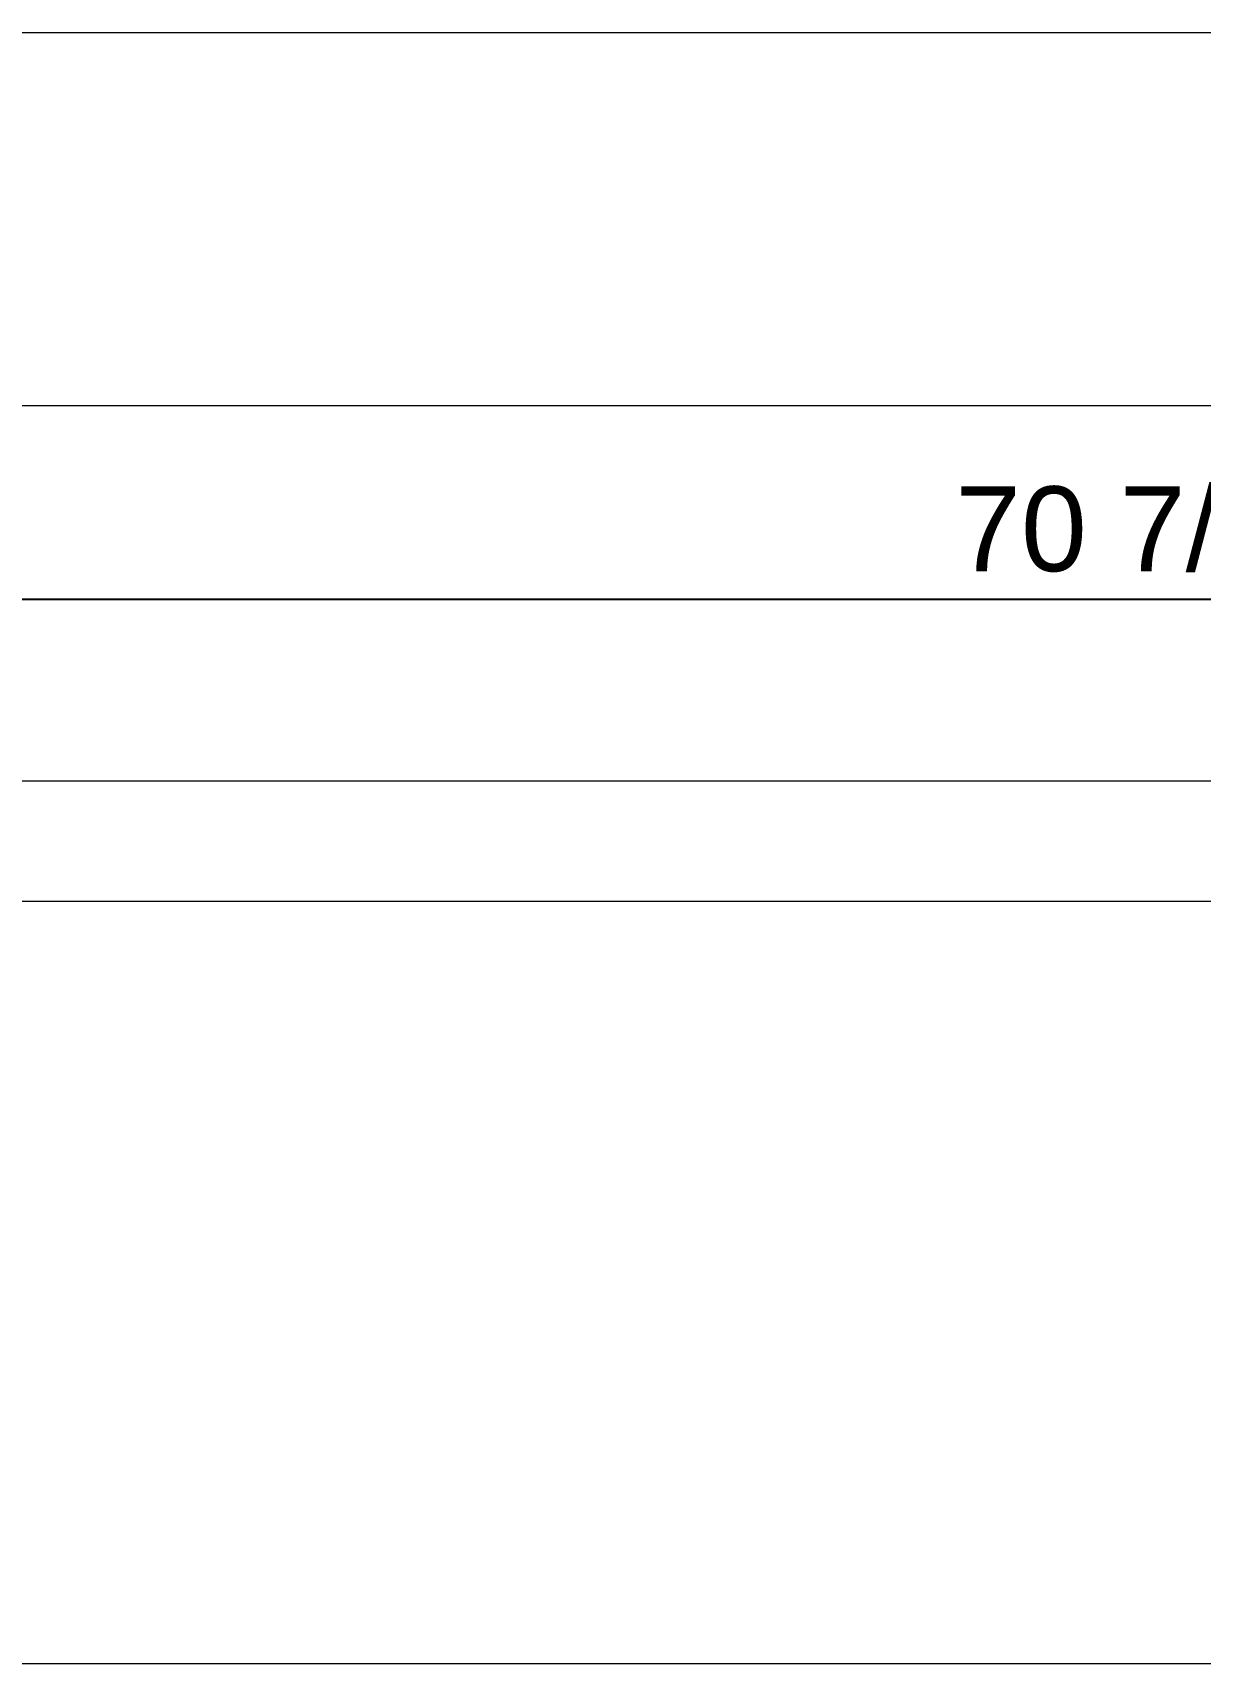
# Model space of a CAD drawing. Header units: inches. Extents: x -10 to 169, y -3 to 129.
# Drawn here: x 12.29 to 34.68, y 97.54 to 128.79 of the extents above; entities that cross this region are included whole.
import ezdxf

# ---------------------------------------------------------------- set-up
doc = ezdxf.new("R2010")
doc.units = ezdxf.units.IN
doc.layers.add('ZANO_R', color=7, linetype='Continuous', lineweight=0)
doc.layers.add('ZANO_W', color=1, linetype='Continuous', lineweight=0)
doc.styles.get("Standard").update_dxf_attribs({"font": 'arial.ttf'})
doc.dimstyles.new('amerykanie', dxfattribs={"dimtxt": 50, "dimasz": 50, "dimexe": 0.5, "dimexo": 0.5, "dimgap": 1, "dimtad": 1, "dimdec": 0, "dimzin": 0, "dimlunit": 5, "dimtxsty": 'Standard', "dimcen": 0.09, "dimclrd": 1, "dimclre": 1, "dimclrt": 1, "dimazin": 0, "dimtfac": 1, "dimtdec": 0, "dimtmove": 0, "dimatfit": 3, "dimfxl": 1, "dimtzin": 0, "dimarcsym": 1})

# ---------------------------------------------------------------- blocks, each defined once
blk = doc.blocks.new('*D354')
at = {"layer": 'ZANO_W', "color": 1, "lineweight": -2}
for p, q in [((-2.302, 124.842), (-2.302, 117.427)), ((68.564, 124.842), (68.564, 117.427)), ((-1.302, 117.927), (67.564, 117.927))]:
    blk.add_line(p, q, dxfattribs=at)
at = {"layer": 'ZANO_W', "color": 1}
for points in [[(-1.302, 118.094), (-1.302, 117.76), (-2.302, 117.927)], [(67.564, 117.76), (67.564, 118.094), (68.564, 117.927)]]:
    blk.add_solid(points, dxfattribs=at)
at = {"layer": 'ZANO_W', "color": 1, "insert": (33.131, 119.267), "char_height": 1.625, "attachment_point": 5}
blk.add_mtext('70 7/8', dxfattribs=at)

msp = doc.modelspace()

# ---------------------------------------------------------------- linework, layer by layer
at = {"layer": 'ZANO_R'}
for p, q in [((-1.90812, 128.78715), (68.17062, 128.78715)), ((68.17062, 121.63168), (-1.90812, 121.63168)), ((-1.90812, 114.45092), (68.17062, 114.45092)), ((58.3281, 112.13341), (7.9344, 112.13341)), ((58.3281, 112.13269), (7.9344, 112.13269))]:
    msp.add_line(p, q, dxfattribs=at)
msp.add_lwpolyline([(-10.09135, 97.53515), (168.98063, 97.53515)], dxfattribs=at)

# ---------------------------------------------------------------- dimensions: what is measured, and where the dimension line sits
at = {"layer": 'ZANO_W'}
dim = msp.add_linear_dim(base=(68.56432, 117.9271), p1=(-2.30182, 125.34179), p2=(68.56432, 125.34179), dimstyle='amerykanie', override={"dimtxt": 1.625, "dimasz": 1, "dimgap": 0.5, "dimdec": 4, "dimaunit": 1, "dimadec": 1, "dimtdec": 4, "dimtmove": 1, "dimfrac": 2}, dxfattribs=at)
dim.commit()
dim.dimension.update_dxf_attribs({"geometry": '*D354', "text_midpoint": (33.13125, 119.26731)})

doc.saveas('drawing.dxf')
